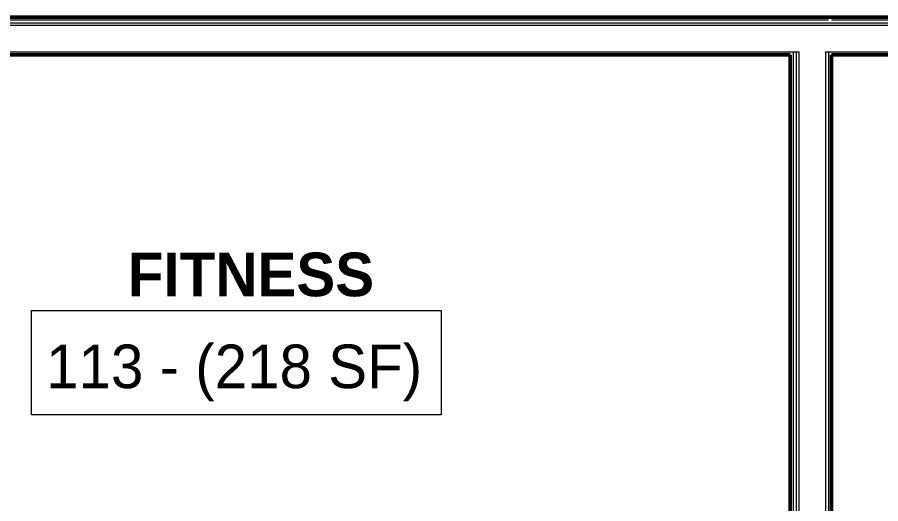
# Model space of a CAD drawing. Header units: inches. Extents: x -4235 to -464, y 9706 to 12463.
# Drawn here: x -3080 to -2901.9, y 11548 to 11648.4 of the extents above; entities that cross this region are included whole.
import ezdxf

# ---------------------------------------------------------------- set-up
doc = ezdxf.new("R2010")
doc.units = ezdxf.units.IN
doc.header["$MEASUREMENT"] = 0
for name, color, linetype, lineweight in [('0-1', 7, 'Continuous', 5), ('A-AREA-IDEN', 2, 'Continuous', 9), ('A-WALL-3', 50, 'Continuous', 13), ('I-WALL-1', 7, 'Continuous', 50)]:
    doc.layers.add(name, color=color, linetype=linetype, lineweight=lineweight)
doc.styles.add('Century Gothic', font='ufonts.com_century-gothic.ttf', dxfattribs={"height": 9})
doc.styles.add('Century Gothic_B', font='GOTHICB.TTF', dxfattribs={"height": 9})

# ---------------------------------------------------------------- blocks, each defined once
blk = doc.blocks.new('CTR - 1st Phase - Common Walls_rvt-1-BACKGROUND - 1ST FLOOR')
at = {"layer": 'A-WALL-3'}
for p, q in [((-3157.14, 11647.86), (-2920.57, 11647.86)), ((-3157.14, 11647.24), (-2920.57, 11647.24)), ((-2920.57, 11647.86), (-2913.32, 11647.86)), ((-2920.57, 11647.24), (-2913.32, 11647.24)), ((-2913.32, 11647.86), (-2912.7, 11647.86)), ((-2913.32, 11647.24), (-2912.7, 11647.24)), ((-2913.32, 11647.24), (-2912.7, 11647.24)), ((-2912.7, 11647.24), (-2912.07, 11647.24)), ((-2912.07, 11647.86), (-2786.1, 11647.86)), ((-2912.07, 11647.24), (-2786.1, 11647.24)), ((-3157.14, 11646.74), (-2920.57, 11646.74)), ((-2920.57, 11646.74), (-2918.82, 11646.74)), ((-2918.82, 11646.74), (-2913.32, 11646.74)), ((-2913.32, 11646.74), (-2912.07, 11646.74)), ((-2912.07, 11646.74), (-2786.1, 11646.74)), ((-3157.14, 11641.24), (-2920.57, 11641.24)), ((-2920.57, 11641.24), (-2919.95, 11641.24)), ((-2919.95, 11641.24), (-2919.95, 11544.73)), ((-2919.95, 11641.24), (-2919.32, 11641.24)), ((-2919.32, 11641.24), (-2919.32, 11544.73)), ((-2919.32, 11641.24), (-2918.82, 11641.24)), ((-2918.82, 11641.24), (-2918.82, 11544.73)), ((-2913.32, 11641.24), (-2913.32, 11400.85)), ((-2913.32, 11641.24), (-2912.7, 11641.24)), ((-2912.7, 11641.24), (-2912.7, 11284.29)), ((-2912.7, 11641.24), (-2912.07, 11641.24)), ((-2912.07, 11641.24), (-2786.1, 11641.24))]:
    blk.add_line(p, q, dxfattribs=at)
at = {"layer": 'I-WALL-1'}
for p, q in [((-2920.57, 11648.36), (-3157.14, 11648.36)), ((-2912.07, 11648.36), (-2920.57, 11648.36)), ((-2786.1, 11648.36), (-2912.07, 11648.36)), ((-3157.14, 11640.61), (-2920.57, 11640.61)), ((-2920.57, 11640.61), (-2920.57, 11545.35)), ((-2912.07, 11284.29), (-2912.07, 11640.61)), ((-2912.07, 11640.61), (-2786.1, 11640.61))]:
    blk.add_line(p, q, dxfattribs=at)

msp = doc.modelspace()

# ---------------------------------------------------------------- linework, layer by layer
at = {"layer": 'A-AREA-IDEN', "flags": 128}
msp.add_lwpolyline([(-3077.1, 11587.83), (-2992.6, 11587.83), (-2992.6, 11566.33), (-3077.1, 11566.33)], close=True, dxfattribs=at)

# ---------------------------------------------------------------- block references
at = {"layer": '0-1'}
msp.add_blockref('CTR - 1st Phase - Common Walls_rvt-1-BACKGROUND - 1ST FLOOR', (0, 0), dxfattribs=at)

# ---------------------------------------------------------------- texts
at = {"layer": 'A-AREA-IDEN', "char_height": 9, "attachment_point": 1}
for s, insert, width, style in [('FITNESS', (-3057.23, 11599.8), 53.934, 'Century Gothic_B'), ('113 - (218 SF)', (-3074.1, 11580.83), 94.839, 'Century Gothic')]:
    msp.add_mtext(s, dxfattribs=dict(at, insert=insert, width=width, style=style))

doc.saveas('drawing.dxf')
